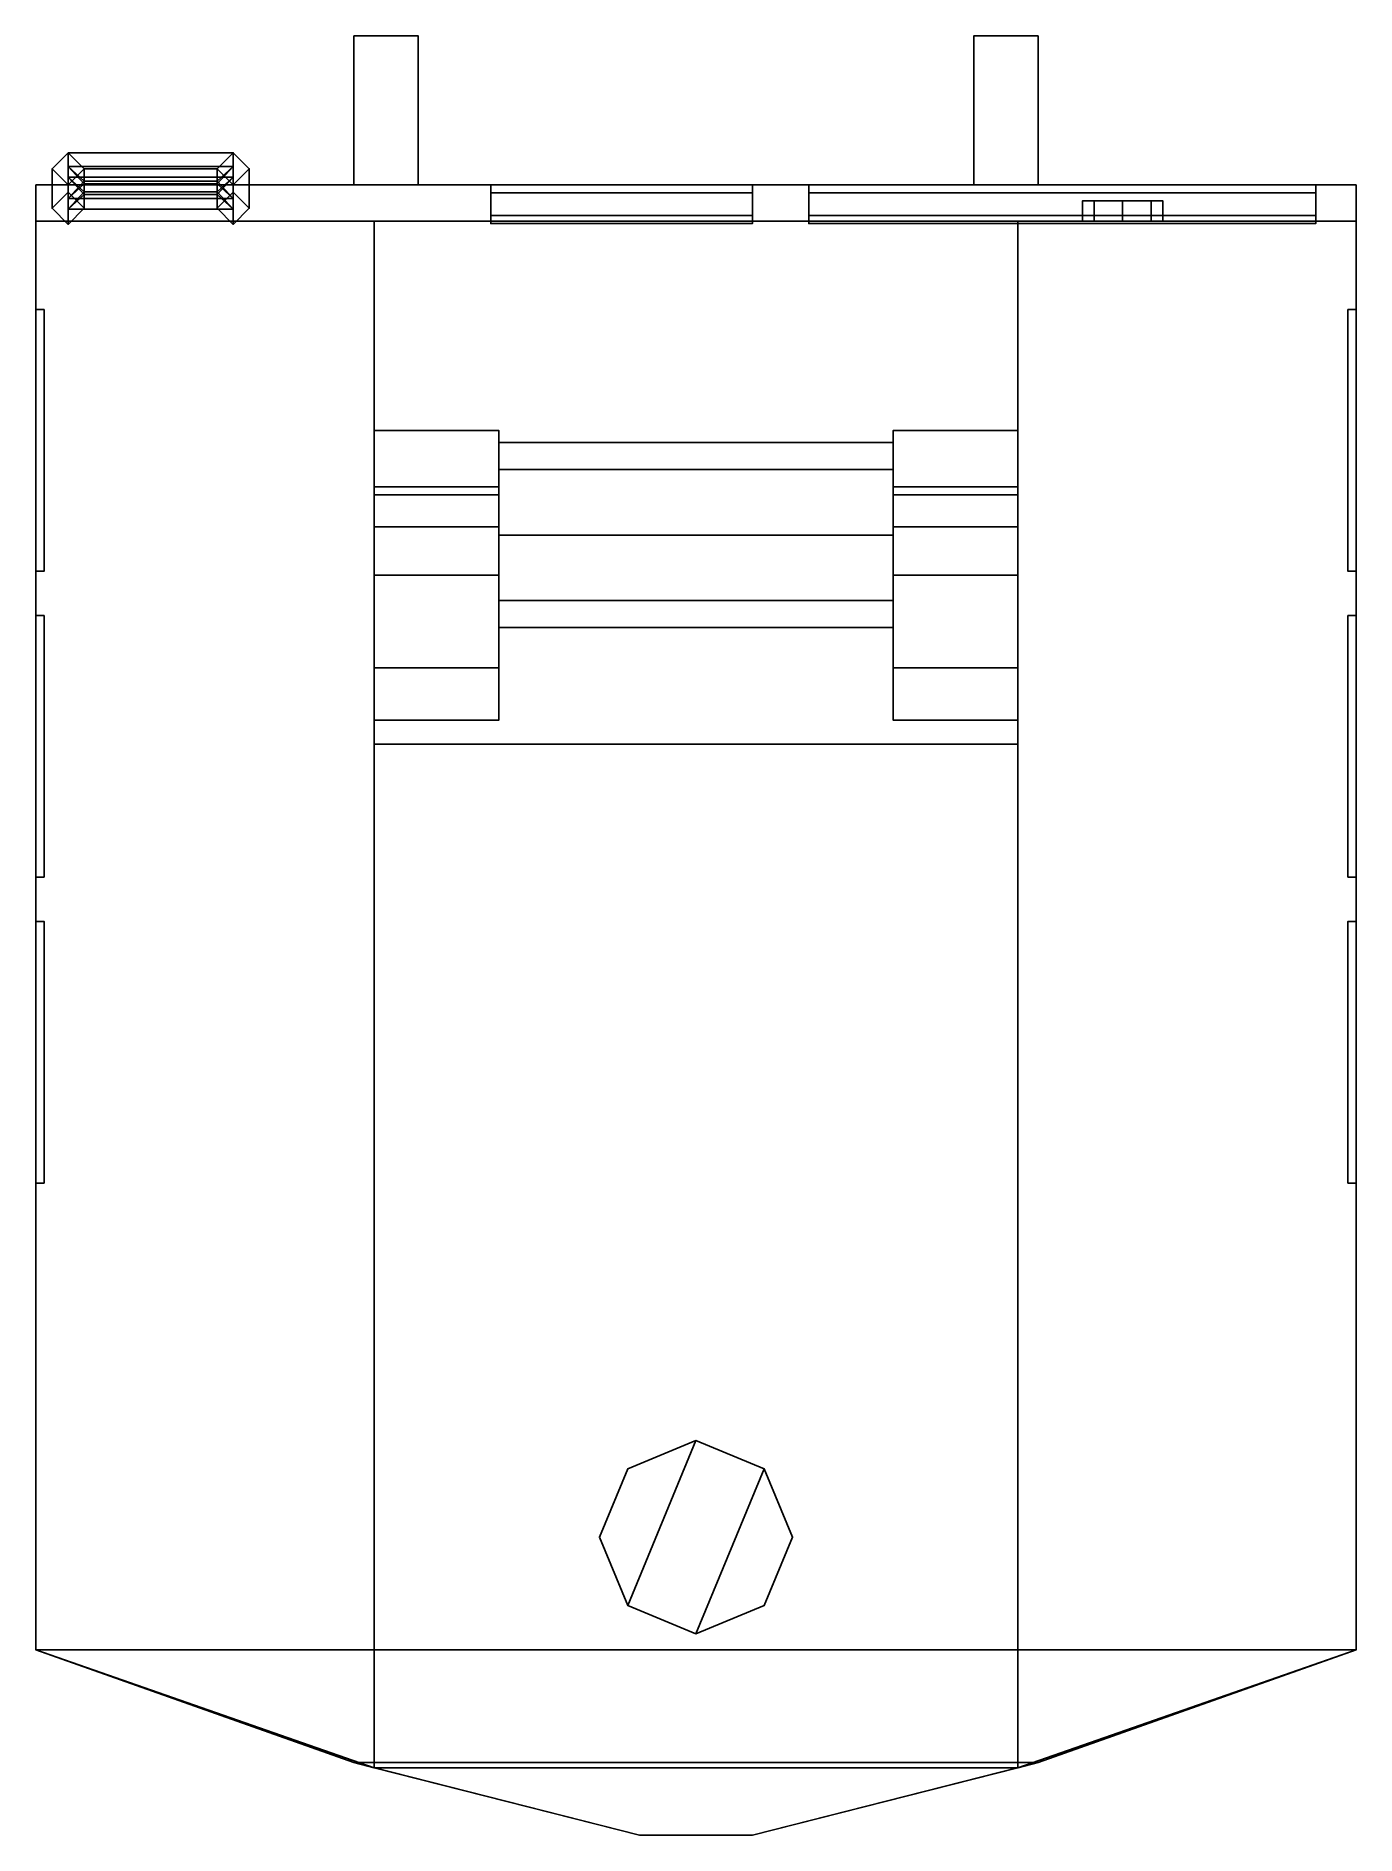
# Model space of a CAD drawing. Extents: x -1.64 to 1.64, y -2.76 to 1.71.
import ezdxf

# ---------------------------------------------------------------- set-up
doc = ezdxf.new("R2010")
doc.units = 0
doc.layers.add('TURRET', color=2, linetype='CONTINUOUS')

msp = doc.modelspace()

# ---------------------------------------------------------------- linework, layer by layer
at = {"layer": 'TURRET'}
for points in [[(-0.69, 1.71, 1.92), (-0.69, 1.71, 1.68), (-0.85, 1.71, 1.68), (-0.85, 1.71, 1.92)], [(-0.85, 1.71, 1.92), (-0.85, 1.71, 1.68), (-0.85, 1.34, 1.68), (-0.85, 1.34, 1.92)], [(-0.69, 1.34, 1.92), (-0.69, 1.71, 1.92), (-0.85, 1.71, 1.92), (-0.85, 1.34, 1.92)], [(-0.85, 1.34, 1.68), (-0.85, 1.71, 1.68), (-0.69, 1.71, 1.68), (-0.69, 1.34, 1.68)], [(-0.69, 1.34, 1.68), (-0.69, 1.71, 1.68), (-0.69, 1.71, 1.92), (-0.69, 1.34, 1.92)], [(0.85, 1.71, 1.92), (0.85, 1.71, 1.68), (0.69, 1.71, 1.68), (0.69, 1.71, 1.92)], [(0.69, 1.71, 1.92), (0.69, 1.71, 1.68), (0.69, 1.34, 1.68), (0.69, 1.34, 1.92)], [(0.69, 1.34, 1.68), (0.69, 1.71, 1.68), (0.85, 1.71, 1.68), (0.85, 1.34, 1.68)], [(0.85, 1.34, 1.92), (0.85, 1.71, 1.92), (0.69, 1.71, 1.92), (0.69, 1.34, 1.92)], [(0.85, 1.34, 1.68), (0.85, 1.71, 1.68), (0.85, 1.71, 1.92), (0.85, 1.34, 1.92)], [(-1.56, 1.42, 3.1531), (-1.6, 1.38, 3.1516), (-1.6, 1.2818, 4.3993), (-1.56, 1.3217, 4.4024)], [(-1.56, 1.42, 2.07), (-1.6, 1.38, 2.07), (-1.6, 1.38, 3.1516), (-1.56, 1.42, 3.1531)], [(-1.52, 1.38, 2.37), (-1.56, 1.42, 2.41), (-1.15, 1.42, 2.41), (-1.19, 1.38, 2.37)], [(-1.56, 1.42, 2.41), (-1.52, 1.38, 2.45), (-1.19, 1.38, 2.45), (-1.15, 1.42, 2.41)], [(-1.52, 1.38, 2.75), (-1.56, 1.42, 2.79), (-1.15, 1.42, 2.79), (-1.19, 1.38, 2.75)], [(-1.56, 1.42, 2.79), (-1.52, 1.38, 2.83), (-1.19, 1.38, 2.83), (-1.15, 1.42, 2.79)], [(-1.52, 1.38, 3.11), (-1.56, 1.42, 3.15), (-1.15, 1.42, 3.15), (-1.19, 1.38, 3.11)], [(-1.56, 1.42, 3.15), (-1.52, 1.38, 3.19), (-1.19, 1.38, 3.19), (-1.15, 1.42, 3.15)], [(-1.52, 1.38, 3.1516), (-1.56, 1.42, 3.1531), (-1.56, 1.3217, 4.4024), (-1.52, 1.2818, 4.3993)], [(-1.52, 1.38, 2.07), (-1.56, 1.42, 2.07), (-1.56, 1.42, 3.1531), (-1.52, 1.38, 3.1516)], [(-1.52, 1.3493, 3.5419), (-1.56, 1.386, 3.585), (-1.15, 1.386, 3.585), (-1.19, 1.3493, 3.5419)], [(-1.56, 1.386, 3.585), (-1.52, 1.343, 3.6217), (-1.19, 1.343, 3.6217), (-1.15, 1.386, 3.585)], [(-1.15, 1.42, 2.07), (-1.19, 1.38, 2.07), (-1.19, 1.38, 3.1516), (-1.15, 1.42, 3.1531)], [(-1.15, 1.42, 3.1531), (-1.19, 1.38, 3.1516), (-1.19, 1.2818, 4.3993), (-1.15, 1.3217, 4.4024)], [(-1.11, 1.38, 2.07), (-1.15, 1.42, 2.07), (-1.15, 1.42, 3.1531), (-1.11, 1.38, 3.1516)], [(-1.11, 1.38, 3.1516), (-1.15, 1.42, 3.1531), (-1.15, 1.3217, 4.4024), (-1.11, 1.2818, 4.3993)], [(-1.6, 1.38, 3.1516), (-1.56, 1.34, 3.15), (-1.56, 1.2419, 4.3961), (-1.6, 1.2818, 4.3993)], [(-1.6, 1.38, 2.07), (-1.56, 1.34, 2.07), (-1.56, 1.34, 3.15), (-1.6, 1.38, 3.1516)], [(-1.56, 1.34, 2.41), (-1.52, 1.38, 2.37), (-1.19, 1.38, 2.37), (-1.15, 1.34, 2.41)], [(-1.52, 1.38, 2.45), (-1.56, 1.34, 2.41), (-1.15, 1.34, 2.41), (-1.19, 1.38, 2.45)], [(-1.56, 1.34, 2.79), (-1.52, 1.38, 2.75), (-1.19, 1.38, 2.75), (-1.15, 1.34, 2.79)], [(-1.52, 1.38, 2.83), (-1.56, 1.34, 2.79), (-1.15, 1.34, 2.79), (-1.19, 1.38, 2.83)], [(-1.56, 1.34, 3.15), (-1.52, 1.38, 3.11), (-1.19, 1.38, 3.11), (-1.15, 1.34, 3.15)], [(-1.52, 1.38, 3.19), (-1.56, 1.34, 3.15), (-1.15, 1.34, 3.15), (-1.19, 1.38, 3.19)], [(-1.56, 1.34, 3.15), (-1.52, 1.38, 3.1516), (-1.52, 1.2818, 4.3993), (-1.56, 1.2419, 4.3961)], [(-1.56, 1.34, 2.07), (-1.52, 1.38, 2.07), (-1.52, 1.38, 3.1516), (-1.56, 1.34, 3.15)], [(-1.52, 1.3226, 3.8809), (-1.56, 1.3593, 3.9239), (-1.15, 1.3593, 3.9239), (-1.19, 1.3226, 3.8809)], [(-1.56, 1.3593, 3.9239), (-1.52, 1.3163, 3.9606), (-1.19, 1.3163, 3.9606), (-1.15, 1.3593, 3.9239)], [(-1.56, 1.3063, 3.5787), (-1.52, 1.3493, 3.5419), (-1.19, 1.3493, 3.5419), (-1.15, 1.3063, 3.5787)], [(-1.52, 1.343, 3.6217), (-1.56, 1.3063, 3.5787), (-1.15, 1.3063, 3.5787), (-1.19, 1.343, 3.6217)], [(-1.19, 1.38, 2.07), (-1.15, 1.34, 2.07), (-1.15, 1.34, 3.15), (-1.19, 1.38, 3.1516)], [(-1.19, 1.38, 3.1516), (-1.15, 1.34, 3.15), (-1.15, 1.2419, 4.3961), (-1.19, 1.2818, 4.3993)], [(-1.15, 1.34, 2.07), (-1.11, 1.38, 2.07), (-1.11, 1.38, 3.1516), (-1.15, 1.34, 3.15)], [(-1.15, 1.34, 3.15), (-1.11, 1.38, 3.1516), (-1.11, 1.2818, 4.3993), (-1.15, 1.2419, 4.3961)], [(1.64, 1.34, 3.15), (1.64, 1.34, 1.66), (-1.64, 1.34, 1.66), (-1.64, 1.34, 3.15)], [(-1.64, 1.34, 3.15), (-1.64, 1.34, 1.66), (-1.64, -2.3, 1.66), (-1.64, -2.3, 3.15)], [(-1.64, -2.3, 1.66), (-1.64, 1.34, 1.66), (1.64, 1.34, 1.66), (1.64, -2.3, 1.66)], [(-0.51, 1.25, 4.31), (-0.51, 1.34, 3.15), (-1.64, 1.34, 3.15), (-1.64, 1.25, 4.31)], [(-1.64, 1.25, 4.31), (-1.64, 1.34, 3.15), (-1.64, 1.03, 3.15), (-1.64, 1.03, 4.31)], [(-1.52, 1.2818, 4.3993), (-1.56, 1.3217, 4.4024), (-1.6, 1.2818, 4.3993), (-1.56, 1.2419, 4.3961)], [(-1.56, 1.2796, 3.9176), (-1.52, 1.3226, 3.8809), (-1.19, 1.3226, 3.8809), (-1.15, 1.2796, 3.9176)], [(-1.52, 1.3163, 3.9606), (-1.56, 1.2796, 3.9176), (-1.15, 1.2796, 3.9176), (-1.19, 1.3163, 3.9606)], [(-1.11, 1.2818, 4.3993), (-1.15, 1.3217, 4.4024), (-1.19, 1.2818, 4.3993), (-1.15, 1.2419, 4.3961)], [(-0.51, 1.32, 3.15), (-0.51, 1.34, 3.15), (-0.51, 1.264, 4.13), (-0.51, 1.244, 4.13)], [(0.14, 1.34, 3.15), (-0.51, 1.34, 3.15), (-0.51, 1.32, 3.15), (0.14, 1.32, 3.15)], [(0.14, 1.32, 3.15), (-0.51, 1.32, 3.15), (-0.51, 1.244, 4.13), (0.14, 1.244, 4.13)], [(0.14, 1.32, 3.15), (0.14, 1.244, 4.13), (0.14, 1.264, 4.13), (0.14, 1.34, 3.15)], [(0.28, 1.25, 4.31), (0.28, 1.34, 3.15), (0.14, 1.34, 3.15), (0.14, 1.25, 4.31)], [(0.28, 1.32, 3.15), (0.28, 1.34, 3.15), (0.28, 1.264, 4.13), (0.28, 1.244, 4.13)], [(1.54, 1.34, 3.15), (0.28, 1.34, 3.15), (0.28, 1.32, 3.15), (1.54, 1.32, 3.15)], [(1.54, 1.32, 3.15), (0.28, 1.32, 3.15), (0.28, 1.244, 4.13), (1.54, 1.244, 4.13)], [(0.9893, 1.3, 4.7607), (0.96, 1.3, 4.69), (0.96, 1.25, 4.69), (0.9893, 1.25, 4.7607)], [(0.96, 1.3, 4.69), (0.9893, 1.3, 4.6193), (0.9893, 1.25, 4.6193), (0.96, 1.25, 4.69)], [(1.1307, 1.3, 4.7607), (0.96, 1.3, 4.69), (0.9893, 1.3, 4.7607), (1.06, 1.3, 4.79)], [(1.16, 1.3, 4.69), (0.9893, 1.3, 4.6193), (0.96, 1.3, 4.69), (1.1307, 1.3, 4.7607)], [(1.06, 1.3, 4.79), (0.9893, 1.3, 4.7607), (0.9893, 1.25, 4.7607), (1.06, 1.25, 4.79)], [(0.9893, 1.3, 4.6193), (1.06, 1.3, 4.59), (1.06, 1.25, 4.59), (0.9893, 1.25, 4.6193)], [(1.1307, 1.3, 4.6193), (1.06, 1.3, 4.59), (0.9893, 1.3, 4.6193), (1.16, 1.3, 4.69)], [(1.1307, 1.3, 4.7607), (1.06, 1.3, 4.79), (1.06, 1.25, 4.79), (1.1307, 1.25, 4.7607)], [(1.06, 1.3, 4.59), (1.1307, 1.3, 4.6193), (1.1307, 1.25, 4.6193), (1.06, 1.25, 4.59)], [(1.16, 1.3, 4.69), (1.1307, 1.3, 4.7607), (1.1307, 1.25, 4.7607), (1.16, 1.25, 4.69)], [(1.1307, 1.3, 4.6193), (1.16, 1.3, 4.69), (1.16, 1.25, 4.69), (1.1307, 1.25, 4.6193)], [(1.54, 1.32, 3.15), (1.54, 1.244, 4.13), (1.54, 1.264, 4.13), (1.54, 1.34, 3.15)], [(1.64, 1.25, 4.31), (1.64, 1.34, 3.15), (1.54, 1.34, 3.15), (1.54, 1.25, 4.31)], [(1.64, -2.3, 1.66), (1.64, 1.34, 1.66), (1.64, 1.34, 3.15), (1.64, -2.3, 3.15)], [(1.64, 1.03, 3.15), (1.64, 1.34, 3.15), (1.64, 1.25, 4.31), (1.64, 1.03, 4.31)], [(0.14, 1.244, 4.13), (-0.51, 1.244, 4.13), (-0.51, 1.264, 4.13), (0.14, 1.264, 4.13)], [(0.14, 1.25, 4.31), (0.14, 1.264, 4.13), (-0.51, 1.264, 4.13), (-0.51, 1.25, 4.31)], [(1.54, 1.244, 4.13), (0.28, 1.244, 4.13), (0.28, 1.264, 4.13), (1.54, 1.264, 4.13)], [(1.54, 1.25, 4.31), (1.54, 1.264, 4.13), (0.28, 1.264, 4.13), (0.28, 1.25, 4.31)], [(-1.64, -2.3, 4.31), (-0.8, -2.5927, 5.5), (-0.8, 1.25, 5.5), (-1.64, 1.25, 4.31)], [(-0.8, 1.25, 5.5), (-0.8, 1.25, 4.31), (-1.64, 1.25, 4.31), (-0.8, 1.25, 5.5)], [(-0.8, 1.25, 4.31), (-0.8, -0.05, 4.31), (0.8, -0.05, 4.31), (0.8, 1.25, 4.31)], [(-0.8, 1.25, 4.31), (-0.8, 1.25, 5.5), (-0.8, -0.05, 5.5), (-0.8, -0.05, 4.31)], [(0.8, 1.25, 5.5), (0.8, -2.5927, 5.5), (1.64, -2.3, 4.31), (1.64, 1.25, 4.31)], [(0.8, 1.25, 4.31), (0.8, -0.05, 4.31), (0.8, -0.05, 5.5), (0.8, 1.25, 5.5)], [(0.8, 1.25, 5.5), (1.64, 1.25, 4.31), (0.8, 1.25, 4.31), (0.8, 1.25, 5.5)], [(-1.64, 1.03, 4.31), (-1.64, 1.03, 4.13), (-1.64, -2.3, 4.13), (-1.64, -2.3, 4.31)], [(-1.64, 1.03, 3.15), (-1.62, 1.03, 3.15), (-1.62, 1.03, 4.13), (-1.64, 1.03, 4.13)], [(-1.62, 0.38, 3.15), (-1.62, 1.03, 3.15), (-1.64, 1.03, 3.15), (-1.64, 0.38, 3.15)], [(-1.64, 0.38, 4.13), (-1.64, 1.03, 4.13), (-1.62, 1.03, 4.13), (-1.62, 0.38, 4.13)], [(-1.62, 1.03, 4.13), (-1.62, 1.03, 3.15), (-1.62, 0.38, 3.15), (-1.62, 0.38, 4.13)], [(1.62, 0.38, 3.15), (1.62, 1.03, 3.15), (1.62, 1.03, 4.13), (1.62, 0.38, 4.13)], [(1.62, 1.03, 3.15), (1.64, 1.03, 3.15), (1.64, 1.03, 4.13), (1.62, 1.03, 4.13)], [(1.64, 0.38, 3.15), (1.64, 1.03, 3.15), (1.62, 1.03, 3.15), (1.62, 0.38, 3.15)], [(1.62, 0.38, 4.13), (1.62, 1.03, 4.13), (1.64, 1.03, 4.13), (1.64, 0.38, 4.13)], [(1.64, -2.3, 4.13), (1.64, 1.03, 4.13), (1.64, 1.03, 4.31), (1.64, -2.3, 4.31)], [(-0.49, 0.59, 4.78), (-0.49, 0.73, 4.31), (-0.8, 0.73, 4.31), (-0.8, 0.59, 4.78)], [(-0.49, 0.57, 4.31), (-0.49, 0.73, 4.31), (-0.49, 0.59, 4.78), (-0.49, 0.49, 4.69)], [(0.49, 0.59, 4.78), (0.49, 0.73, 4.31), (0.49, 0.57, 4.31), (0.49, 0.49, 4.69)], [(0.8, 0.59, 4.78), (0.8, 0.73, 4.31), (0.49, 0.73, 4.31), (0.49, 0.59, 4.78)], [(-0.49, 0.7, 4.91), (-0.49, 0.6326, 5.0726), (0.49, 0.6326, 5.0726), (0.49, 0.7, 4.91)], [(-0.49, 0.6326, 4.7474), (-0.49, 0.7, 4.91), (0.49, 0.7, 4.91), (0.49, 0.6326, 4.7474)], [(-0.49, 0.6326, 5.0726), (-0.49, 0.47, 5.14), (0.49, 0.47, 5.14), (0.49, 0.6326, 5.0726)], [(-0.49, 0.47, 4.68), (-0.49, 0.6326, 4.7474), (0.49, 0.6326, 4.7474), (0.49, 0.47, 4.68)], [(-0.49, 0.59, 5.03), (-0.49, 0.59, 4.78), (-0.8, 0.59, 4.78), (-0.8, 0.59, 5.03)], [(-0.49, 0.37, 5.03), (-0.49, 0.59, 5.03), (-0.8, 0.59, 5.03), (-0.8, 0.37, 5.03)], [(-0.49, 0.49, 4.69), (-0.49, 0.49, 4.69), (-0.49, 0.59, 4.78), (-0.49, 0.37, 4.78)], [(0.49, 0.59, 4.78), (0.49, 0.49, 4.69), (0.49, 0.49, 4.69), (0.49, 0.37, 4.78)], [(0.8, 0.37, 5.03), (0.8, 0.59, 5.03), (0.49, 0.59, 5.03), (0.49, 0.37, 5.03)], [(0.8, 0.59, 5.03), (0.8, 0.59, 4.78), (0.49, 0.59, 4.78), (0.49, 0.59, 5.03)], [(-0.8, 0.49, 4.69), (-0.8, 0.57, 4.31), (-0.49, 0.57, 4.31), (-0.49, 0.49, 4.69)], [(0.49, 0.49, 4.69), (0.49, 0.57, 4.31), (0.8, 0.57, 4.31), (0.8, 0.49, 4.69)], [(-0.49, 0.49, 4.69), (-0.49, 0.14, 4.31), (-0.8, 0.14, 4.31), (-0.8, 0.49, 4.69)], [(-0.49, 0.01, 4.31), (-0.49, 0.14, 4.31), (-0.49, 0.49, 4.69), (-0.49, 0.37, 4.78)], [(-0.49, 0.47, 5.14), (-0.49, 0.3074, 5.0726), (0.49, 0.3074, 5.0726), (0.49, 0.47, 5.14)], [(-0.49, 0.3074, 4.7474), (-0.49, 0.47, 4.68), (0.49, 0.47, 4.68), (0.49, 0.3074, 4.7474)], [(0.8, 0.49, 4.69), (0.8, 0.14, 4.31), (0.49, 0.14, 4.31), (0.49, 0.49, 4.69)], [(0.49, 0.49, 4.69), (0.49, 0.14, 4.31), (0.49, 0.01, 4.31), (0.49, 0.37, 4.78)], [(-1.64, 0.38, 4.13), (-1.64, 0.38, 3.15), (-1.64, 0.27, 3.15), (-1.64, 0.27, 4.13)], [(-1.64, 0.38, 3.15), (-1.64, 0.38, 4.13), (-1.62, 0.38, 4.13), (-1.62, 0.38, 3.15)], [(-0.8, 0.37, 5.03), (-0.8, 0.37, 4.78), (-0.49, 0.37, 4.78), (-0.49, 0.37, 5.03)], [(-0.8, 0.37, 4.78), (-0.8, 0.01, 4.31), (-0.49, 0.01, 4.31), (-0.49, 0.37, 4.78)], [(0.49, 0.37, 4.78), (0.49, 0.01, 4.31), (0.8, 0.01, 4.31), (0.8, 0.37, 4.78)], [(0.49, 0.37, 5.03), (0.49, 0.37, 4.78), (0.8, 0.37, 4.78), (0.8, 0.37, 5.03)], [(1.62, 0.38, 3.15), (1.62, 0.38, 4.13), (1.64, 0.38, 4.13), (1.64, 0.38, 3.15)], [(1.64, 0.27, 3.15), (1.64, 0.38, 3.15), (1.64, 0.38, 4.13), (1.64, 0.27, 4.13)], [(-1.64, 0.27, 3.15), (-1.62, 0.27, 3.15), (-1.62, 0.27, 4.13), (-1.64, 0.27, 4.13)], [(-1.62, -0.38, 3.15), (-1.62, 0.27, 3.15), (-1.64, 0.27, 3.15), (-1.64, -0.38, 3.15)], [(-1.64, -0.38, 4.13), (-1.64, 0.27, 4.13), (-1.62, 0.27, 4.13), (-1.62, -0.38, 4.13)], [(-1.62, 0.27, 4.13), (-1.62, 0.27, 3.15), (-1.62, -0.38, 3.15), (-1.62, -0.38, 4.13)], [(-0.49, 0.3074, 5.0726), (-0.49, 0.24, 4.91), (0.49, 0.24, 4.91), (0.49, 0.3074, 5.0726)], [(-0.49, 0.24, 4.91), (-0.49, 0.3074, 4.7474), (0.49, 0.3074, 4.7474), (0.49, 0.24, 4.91)], [(1.62, -0.38, 3.15), (1.62, 0.27, 3.15), (1.62, 0.27, 4.13), (1.62, -0.38, 4.13)], [(1.62, 0.27, 3.15), (1.64, 0.27, 3.15), (1.64, 0.27, 4.13), (1.62, 0.27, 4.13)], [(1.64, -0.38, 3.15), (1.64, 0.27, 3.15), (1.62, 0.27, 3.15), (1.62, -0.38, 3.15)], [(1.62, -0.38, 4.13), (1.62, 0.27, 4.13), (1.64, 0.27, 4.13), (1.64, -0.38, 4.13)], [(-0.8, -0.05, 5.5), (-0.8, -2.5927, 5.5), (0.8, -2.5927, 5.5), (0.8, -0.05, 5.5)], [(-0.8, -0.05, 4.31), (-0.8, -0.05, 5.5), (0.8, -0.05, 5.5), (0.8, -0.05, 4.31)], [(-1.64, -0.38, 4.13), (-1.64, -0.38, 3.15), (-1.64, -0.49, 3.15), (-1.64, -0.49, 4.13)], [(-1.64, -0.38, 3.15), (-1.64, -0.38, 4.13), (-1.62, -0.38, 4.13), (-1.62, -0.38, 3.15)], [(1.62, -0.38, 3.15), (1.62, -0.38, 4.13), (1.64, -0.38, 4.13), (1.64, -0.38, 3.15)], [(1.64, -0.49, 3.15), (1.64, -0.38, 3.15), (1.64, -0.38, 4.13), (1.64, -0.49, 4.13)], [(-1.64, -0.49, 3.15), (-1.62, -0.49, 3.15), (-1.62, -0.49, 4.13), (-1.64, -0.49, 4.13)], [(-1.62, -1.14, 3.15), (-1.62, -0.49, 3.15), (-1.64, -0.49, 3.15), (-1.64, -1.14, 3.15)], [(-1.64, -1.14, 4.13), (-1.64, -0.49, 4.13), (-1.62, -0.49, 4.13), (-1.62, -1.14, 4.13)], [(-1.62, -0.49, 4.13), (-1.62, -0.49, 3.15), (-1.62, -1.14, 3.15), (-1.62, -1.14, 4.13)], [(1.62, -1.14, 3.15), (1.62, -0.49, 3.15), (1.62, -0.49, 4.13), (1.62, -1.14, 4.13)], [(1.62, -0.49, 3.15), (1.64, -0.49, 3.15), (1.64, -0.49, 4.13), (1.62, -0.49, 4.13)], [(1.64, -1.14, 3.15), (1.64, -0.49, 3.15), (1.62, -0.49, 3.15), (1.62, -1.14, 3.15)], [(1.62, -1.14, 4.13), (1.62, -0.49, 4.13), (1.64, -0.49, 4.13), (1.64, -1.14, 4.13)], [(-1.64, -1.14, 4.13), (-1.64, -1.14, 3.15), (-1.64, -2.3, 3.15), (-1.64, -2.3, 4.13)], [(-1.64, -1.14, 3.15), (-1.64, -1.14, 4.13), (-1.62, -1.14, 4.13), (-1.62, -1.14, 3.15)], [(1.62, -1.14, 3.15), (1.62, -1.14, 4.13), (1.64, -1.14, 4.13), (1.64, -1.14, 3.15)], [(1.64, -2.3, 3.15), (1.64, -1.14, 3.15), (1.64, -1.14, 4.13), (1.64, -2.3, 4.13)], [(-0.1697, -1.8503, 5.6), (-0.24, -2.02, 5.6), (-0.1697, -2.1897, 5.6), (0, -1.78, 5.6)], [(0, -1.78, 5.5), (-0.1697, -1.8503, 5.5), (-0.1697, -1.8503, 5.6), (0, -1.78, 5.6)], [(0, -1.78, 5.6), (-0.1697, -2.1897, 5.6), (0, -2.26, 5.6), (0.1697, -1.8503, 5.6)], [(0.1697, -1.8503, 5.5), (0, -1.78, 5.5), (0, -1.78, 5.6), (0.1697, -1.8503, 5.6)], [(-0.1697, -1.8503, 5.5), (-0.24, -2.02, 5.5), (-0.24, -2.02, 5.6), (-0.1697, -1.8503, 5.6)], [(0.1697, -1.8503, 5.6), (0, -2.26, 5.6), (0.1697, -2.1897, 5.6), (0.24, -2.02, 5.6)], [(0.24, -2.02, 5.5), (0.1697, -1.8503, 5.5), (0.1697, -1.8503, 5.6), (0.24, -2.02, 5.6)], [(-0.24, -2.02, 5.5), (-0.1697, -2.1897, 5.5), (-0.1697, -2.1897, 5.6), (-0.24, -2.02, 5.6)], [(0.1697, -2.1897, 5.5), (0.24, -2.02, 5.5), (0.24, -2.02, 5.6), (0.1697, -2.1897, 5.6)], [(-0.1697, -2.1897, 5.5), (0, -2.26, 5.5), (0, -2.26, 5.6), (-0.1697, -2.1897, 5.6)], [(0, -2.26, 5.5), (0.1697, -2.1897, 5.5), (0.1697, -2.1897, 5.6), (0, -2.26, 5.6)], [(-1.64, -2.3, 4.31), (-1.64, -2.3, 1.66), (-0.85, -2.58, 1.66), (-0.85, -2.58, 5.03)], [(-0.85, -2.58, 1.66), (-1.64, -2.3, 1.66), (1.64, -2.3, 1.66), (0.85, -2.58, 1.66)], [(-0.8, -2.5927, 5.5), (-1.64, -2.3, 4.31), (-1.64, -2.3, 4.31), (-0.85, -2.58, 5.03)], [(0.8, -2.5927, 5.5), (0.85, -2.58, 5.03), (0.85, -2.58, 5.03), (1.64, -2.3, 4.31)], [(0.85, -2.58, 1.66), (1.64, -2.3, 1.66), (1.64, -2.3, 4.31), (0.85, -2.58, 5.03)], [(-0.85, -2.58, 1.66), (-0.14, -2.76, 1.66), (-0.14, -2.76, 5.5), (-0.85, -2.58, 5.03)], [(0.85, -2.58, 1.66), (0.14, -2.76, 1.66), (-0.14, -2.76, 1.66), (-0.85, -2.58, 1.66)], [(-0.8, -2.5927, 5.5), (-0.85, -2.58, 5.03), (-0.85, -2.58, 5.03), (-0.14, -2.76, 5.5)], [(0.14, -2.76, 5.5), (0.14, -2.76, 1.66), (0.85, -2.58, 1.66), (0.85, -2.58, 5.03)], [(0.8, -2.5927, 5.5), (0.14, -2.76, 5.5), (0.14, -2.76, 5.5), (0.85, -2.58, 5.03)], [(-0.8, -2.5927, 5.5), (-0.14, -2.76, 5.5), (0.14, -2.76, 5.5), (0.8, -2.5927, 5.5)], [(-0.14, -2.76, 5.5), (-0.14, -2.76, 1.66), (0.14, -2.76, 1.66), (0.14, -2.76, 5.5)]]:
    msp.add_3dface(points, dxfattribs=at)

doc.saveas('drawing.dxf')
